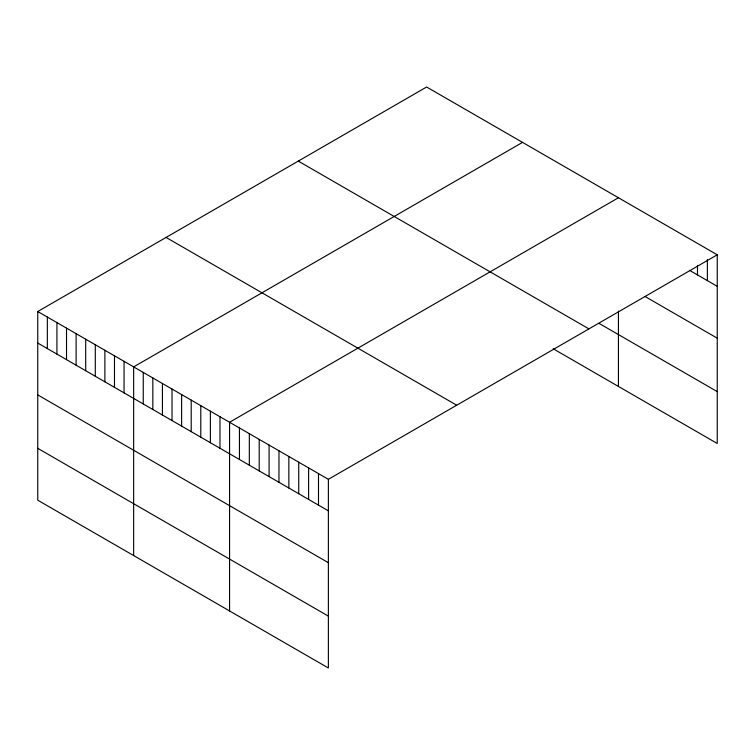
<?xml version="1.0" encoding="UTF-8"?>
<svg xmlns="http://www.w3.org/2000/svg" width="755" height="755" viewBox="0 0 755 755"><rect width="100%" height="100%" fill="white"/><g stroke="black" fill="none" stroke-linecap="round" stroke-linejoin="round"><path stroke-width="1.13" d="M717.25 254.803L328.378 479.312L328.378 667.996L37.75 500.197L37.75 311.522L426.622 87.004L717.25 254.803L717.25 443.478L553.217 348.782M522.526 142.374L133.654 366.892L133.654 555.576M618.439 197.753L229.567 422.262L229.567 610.946M689.579 270.347L717.25 286.324M645.119 296.536L717.25 338.183M599.253 323.499L717.25 391.618M298.291 161.098L588.919 328.887M166.081 237.429L456.709 405.227M37.75 311.522L328.378 479.312M37.75 343.044L328.378 510.833M37.75 394.903L328.378 562.702M37.75 448.338L328.378 616.127M707.369 259.597L707.369 280.615M697.488 265.571L697.488 274.914M618.439 311.06L618.439 386.428M318.497 473.611L318.497 505.133M308.616 467.902L308.616 499.423M298.735 462.202L298.735 493.723M288.854 456.492L288.854 488.013M278.973 450.792L278.973 482.313M269.091 445.082L269.091 476.603M259.21 439.382L259.21 470.903M249.329 433.672L249.329 465.193M239.448 427.972L239.448 459.493M219.979 416.722L219.979 448.253M210.381 411.192L210.381 442.713M200.792 405.652L200.792 437.173M191.204 400.112L191.204 431.634M181.615 394.572L181.615 426.103M172.017 389.042L172.017 420.563M162.429 383.502L162.429 415.023M152.84 377.962L152.84 409.484M143.252 372.432L143.252 403.953M124.065 361.352L124.065 392.874M114.477 355.813L114.477 387.343M104.888 350.282L104.888 381.803M95.29 344.742L95.29 376.264M85.702 339.203L85.702 370.724M76.113 333.672L76.113 365.193M66.525 328.132L66.525 359.654M56.927 322.593L56.927 354.114M47.338 317.053L47.338 348.584"/></g></svg>
